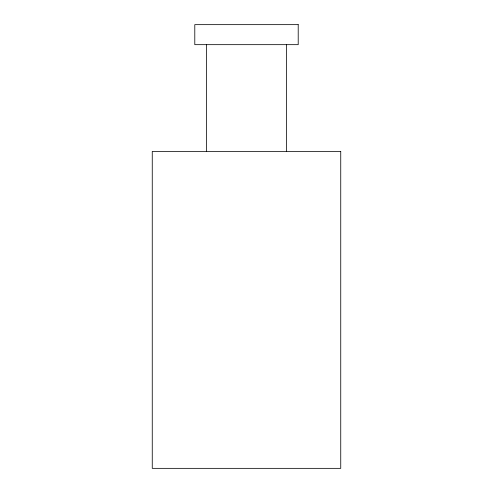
<?xml version="1.0" encoding="UTF-8"?>
<svg xmlns="http://www.w3.org/2000/svg" width="493" height="493" viewBox="0 0 493 493"><rect width="100%" height="100%" fill="white"/><g stroke="black" fill="none" stroke-linecap="round" stroke-linejoin="round"><path stroke-width="0.74" d="M286.532 44.666L286.532 151.419M206.468 44.666L206.468 151.419M298.21 24.65L194.79 24.65L194.79 44.666L298.21 44.666L298.21 24.65M340.743 151.419L152.257 151.419L152.257 468.35L340.743 468.35L340.743 151.419"/></g></svg>
